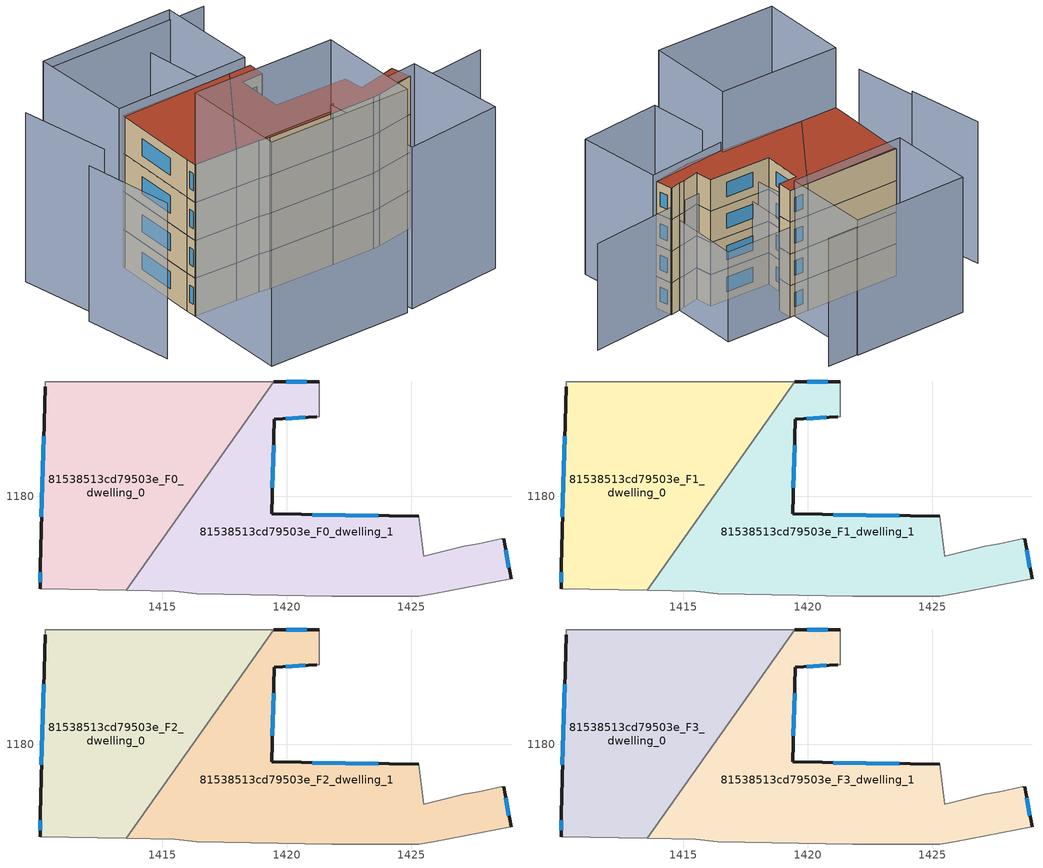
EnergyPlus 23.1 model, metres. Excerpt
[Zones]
81538513cd79503e_F0_dwelling_0
 floor ground (EU_floor_Construction): 1419.47,1184.59 1413.55,1176.23 1410.09,1176.29 1410.09,1177.19 1410.29,1184.4 1410.29,1184.6 z0
 wall outside (EU_wall_Construction): 1410.29,1184.4 1410.09,1177.19 1410.09,1176.29 z0:3
 wall adiabatic (EU_wall_Construction): 1419.47,1184.59 1410.29,1184.6 1410.29,1184.4 / 1410.09,1176.29 1413.55,1176.23 z0:3
 wall to 81538513cd79503e_F0_dwelling_1 (EU_wall_Construction): 1413.55,1176.23 1419.47,1184.59 z0:3
 window (EU_Window_Construction): 1410.24,1182.42 1410.15,1179.18 / 1410.09,1176.95 1410.09,1176.54 z0.83:2.17
81538513cd79503e_F0_dwelling_1
 floor ground (EU_floor_Construction): 1428.7,1178.29 1429,1176.69 1425.9,1176.09 1425.3,1175.99 1421.8,1175.99 1416.4,1176.09 1415.49,1176.19 1413.55,1176.23 1419.47,1184.59 1421.3,1184.59 1421.3,1183.19 1421.2,1183.19 1419.5,1183.09 1419.4,1179.29 1425.3,1179.19 1425.5,1177.59 1427.1,1177.99 1427.7,1178.09 1428.6,1178.29 z0
 wall outside (EU_wall_Construction): 1425.3,1179.19 1419.4,1179.29 1419.5,1183.09 1421.2,1183.19 / 1429,1176.69 1428.7,1178.29 / 1421.3,1184.59 1419.47,1184.59 z0:3
 wall adiabatic (EU_wall_Construction): 1428.7,1178.29 1428.6,1178.29 1427.7,1178.09 1427.1,1177.99 1425.5,1177.59 1425.3,1179.19 / 1413.55,1176.23 1415.49,1176.19 1416.4,1176.09 1421.8,1175.99 1425.3,1175.99 1425.9,1176.09 1429,1176.69 / 1421.2,1183.19 1421.3,1183.19 1421.3,1184.59 z0:3
 window (EU_Window_Construction): 1419.43,1180.34 1419.47,1182.05 / 1423.68,1179.22 1421.02,1179.26 / 1428.92,1177.13 1428.79,1177.85 / 1420.8,1184.59 1419.98,1184.59 / 1419.97,1183.12 1420.73,1183.17 z0.83:2.17
81538513cd79503e_F1_dwelling_0
 floor to 81538513cd79503e_F0_dwelling_0 (EU_floor_Construction): 1419.47,1184.59 1413.55,1176.23 1410.09,1176.29 1410.09,1177.19 1410.29,1184.4 1410.29,1184.6 z3
 wall outside (EU_wall_Construction): 1410.29,1184.4 1410.09,1177.19 1410.09,1176.29 z3:6
 wall adiabatic (EU_wall_Construction): 1419.47,1184.59 1410.29,1184.6 1410.29,1184.4 / 1410.09,1176.29 1413.55,1176.23 z3:6
 wall to 81538513cd79503e_F1_dwelling_1 (EU_wall_Construction): 1413.55,1176.23 1419.47,1184.59 z3:6
 window (EU_Window_Construction): 1410.24,1182.42 1410.15,1179.18 / 1410.09,1176.95 1410.09,1176.54 z3.83:5.17
81538513cd79503e_F1_dwelling_1
 floor to 81538513cd79503e_F0_dwelling_1 (EU_floor_Construction): 1428.7,1178.29 1429,1176.69 1425.9,1176.09 1425.3,1175.99 1421.8,1175.99 1416.4,1176.09 1415.49,1176.19 1413.55,1176.23 1419.47,1184.59 1421.3,1184.59 1421.3,1183.19 1421.2,1183.19 1419.5,1183.09 1419.4,1179.29 1425.3,1179.19 1425.5,1177.59 1427.1,1177.99 1427.7,1178.09 1428.6,1178.29 z3
 wall outside (EU_wall_Construction): 1425.3,1179.19 1419.4,1179.29 1419.5,1183.09 1421.2,1183.19 / 1429,1176.69 1428.7,1178.29 / 1421.3,1184.59 1419.47,1184.59 z3:6
 wall adiabatic (EU_wall_Construction): 1428.7,1178.29 1428.6,1178.29 1427.7,1178.09 1427.1,1177.99 1425.5,1177.59 1425.3,1179.19 / 1413.55,1176.23 1415.49,1176.19 1416.4,1176.09 1421.8,1175.99 1425.3,1175.99 1425.9,1176.09 1429,1176.69 / 1421.2,1183.19 1421.3,1183.19 1421.3,1184.59 z3:6
 window (EU_Window_Construction): 1419.43,1180.34 1419.47,1182.05 / 1423.68,1179.22 1421.02,1179.26 / 1428.92,1177.13 1428.79,1177.85 / 1420.8,1184.59 1419.98,1184.59 / 1419.97,1183.12 1420.73,1183.17 z3.83:5.17
81538513cd79503e_F2_dwelling_0
 floor to 81538513cd79503e_F1_dwelling_0 (EU_floor_Construction): 1419.47,1184.59 1413.55,1176.23 1410.09,1176.29 1410.09,1177.19 1410.29,1184.4 1410.29,1184.6 z6
 wall outside (EU_wall_Construction): 1410.29,1184.4 1410.09,1177.19 1410.09,1176.29 z6:9
 wall adiabatic (EU_wall_Construction): 1419.47,1184.59 1410.29,1184.6 1410.29,1184.4 / 1410.09,1176.29 1413.55,1176.23 z6:9
 wall to 81538513cd79503e_F2_dwelling_1 (EU_wall_Construction): 1413.55,1176.23 1419.47,1184.59 z6:9
 window (EU_Window_Construction): 1410.24,1182.42 1410.15,1179.18 / 1410.09,1176.95 1410.09,1176.54 z6.83:8.17
81538513cd79503e_F2_dwelling_1
 floor to 81538513cd79503e_F1_dwelling_1 (EU_floor_Construction): 1428.7,1178.29 1429,1176.69 1425.9,1176.09 1425.3,1175.99 1421.8,1175.99 1416.4,1176.09 1415.49,1176.19 1413.55,1176.23 1419.47,1184.59 1421.3,1184.59 1421.3,1183.19 1421.2,1183.19 1419.5,1183.09 1419.4,1179.29 1425.3,1179.19 1425.5,1177.59 1427.1,1177.99 1427.7,1178.09 1428.6,1178.29 z6
 wall outside (EU_wall_Construction): 1425.3,1179.19 1419.4,1179.29 1419.5,1183.09 1421.2,1183.19 / 1429,1176.69 1428.7,1178.29 / 1421.3,1184.59 1419.47,1184.59 z6:9
 wall adiabatic (EU_wall_Construction): 1428.7,1178.29 1428.6,1178.29 1427.7,1178.09 1427.1,1177.99 1425.5,1177.59 1425.3,1179.19 / 1413.55,1176.23 1415.49,1176.19 1416.4,1176.09 1421.8,1175.99 1425.3,1175.99 1425.9,1176.09 1429,1176.69 / 1421.2,1183.19 1421.3,1183.19 1421.3,1184.59 z6:9
 window (EU_Window_Construction): 1419.43,1180.34 1419.47,1182.05 / 1423.68,1179.22 1421.02,1179.26 / 1428.92,1177.13 1428.79,1177.85 / 1420.8,1184.59 1419.98,1184.59 / 1419.97,1183.12 1420.73,1183.17 z6.83:8.17
81538513cd79503e_F3_dwelling_0
 floor to 81538513cd79503e_F2_dwelling_0 (EU_floor_Construction): 1419.47,1184.59 1413.55,1176.23 1410.09,1176.29 1410.09,1177.19 1410.29,1184.4 1410.29,1184.6 z9
 wall outside (EU_wall_Construction): 1410.29,1184.4 1410.09,1177.19 1410.09,1176.29 z9:12
 wall adiabatic (EU_wall_Construction): 1419.47,1184.59 1410.29,1184.6 1410.29,1184.4 / 1410.09,1176.29 1413.55,1176.23 z9:12
 wall to 81538513cd79503e_F3_dwelling_1 (EU_wall_Construction): 1413.55,1176.23 1419.47,1184.59 z9:12
 window (EU_Window_Construction): 1410.24,1182.42 1410.15,1179.18 / 1410.09,1176.95 1410.09,1176.54 z9.83:11.17
 roof outside (EU_roof_Construction): 1413.55,1176.23 1419.47,1184.59 1410.29,1184.6 1410.29,1184.4 1410.09,1177.19 1410.09,1176.29 z12
81538513cd79503e_F3_dwelling_1
 floor to 81538513cd79503e_F2_dwelling_1 (EU_floor_Construction): 1428.7,1178.29 1429,1176.69 1425.9,1176.09 1425.3,1175.99 1421.8,1175.99 1416.4,1176.09 1415.49,1176.19 1413.55,1176.23 1419.47,1184.59 1421.3,1184.59 1421.3,1183.19 1421.2,1183.19 1419.5,1183.09 1419.4,1179.29 1425.3,1179.19 1425.5,1177.59 1427.1,1177.99 1427.7,1178.09 1428.6,1178.29 z9
 wall outside (EU_wall_Construction): 1425.3,1179.19 1419.4,1179.29 1419.5,1183.09 1421.2,1183.19 / 1429,1176.69 1428.7,1178.29 / 1421.3,1184.59 1419.47,1184.59 z9:12
 wall adiabatic (EU_wall_Construction): 1428.7,1178.29 1428.6,1178.29 1427.7,1178.09 1427.1,1177.99 1425.5,1177.59 1425.3,1179.19 / 1413.55,1176.23 1415.49,1176.19 1416.4,1176.09 1421.8,1175.99 1425.3,1175.99 1425.9,1176.09 1429,1176.69 / 1421.2,1183.19 1421.3,1183.19 1421.3,1184.59 z9:12
 window (EU_Window_Construction): 1419.43,1180.34 1419.47,1182.05 / 1423.68,1179.22 1421.02,1179.26 / 1428.92,1177.13 1428.79,1177.85 / 1420.8,1184.59 1419.98,1184.59 / 1419.97,1183.12 1420.73,1183.17 z9.83:11.17
 roof outside (EU_roof_Construction): 1429,1176.69 1428.7,1178.29 1428.6,1178.29 1427.7,1178.09 1427.1,1177.99 1425.5,1177.59 1425.3,1179.19 1419.4,1179.29 1419.5,1183.09 1421.2,1183.19 1421.3,1183.19 1421.3,1184.59 1419.47,1184.59 1413.55,1176.23 1415.49,1176.19 1416.4,1176.09 1421.8,1175.99 1425.3,1175.99 1425.9,1176.09 z12
shading: 1410.09,1167.79 1410.09,1176.29 / 1410.09,1176.29 1421.8,1176.29 / 1421.8,1176.29 1421.8,1167.78 / 1421.8,1167.78 1410.09,1167.79 z0:17.7; 1403.98,1180.24 1405.06,1172.95 z0:12.3; 1403.79,1187.1 1404.99,1179.9 z0:13.4; 1420.84,1184.6 1409.79,1184.39 / 1409.79,1184.39 1409.64,1192.62 / 1409.64,1192.62 1420.68,1192.83 / 1420.68,1192.83 1420.84,1184.6 / 1421.55,1175.96 1429.4,1176.79 / 1429.4,1176.79 1430.24,1168.81 / 1430.24,1168.81 1422.39,1167.99 / 1422.39,1167.99 1421.55,1175.96 z0:12.8; 1421.1,1184.59 1427.7,1184.6 / 1427.7,1184.6 1427.7,1177.59 / 1427.7,1177.59 1421.1,1177.59 / 1421.1,1177.59 1421.1,1184.59 z0:8.5; 1436.97,1179.16 1420.72,1177.28 / 1420.72,1177.28 1418.93,1192.76 z0:10.1; 1423.61,1192.74 1409.7,1192.58 z0:12.1
[Building]
EU S2 Campaign: North Axis=0; Terrain=City; Solar Distribution=FullExterior
[Site:Location]
Lyon-Bron: Latitude=45.75; Longitude=5; Time Zone=1; Elevation=198
[SizingPeriod:WeatherFileDays]
AnnualSizingPeriod: Begin Month=1; Begin Day of Month=1; End Month=12; End Day of Month=31; Day of Week for Start Day=Monday; Use Weather File Daylight Saving Period=No; Use Weather File Rain and Snow Indicators=No
[MATERIAL]
EU_InternalMass_Material: Roughness=MediumRough; Thickness=0.1; Conductivity=1; Density=1800; Specific Heat=900; Thermal Absorptance=0.9; Solar Absorptance=0.7; Visible Absorptance=0.7
[MATERIAL:NOMASS] Roughness=MediumRough; Thermal Absorptance=0.9; Solar Absorptance=0.7; Visible Absorptance=0.7
Name | Thermal Resistance
EU_wall_NoMass | 0.87146
EU_roof_NoMass | 0.842276
EU_floor_NoMass | 0.496999
[WINDOWMATERIAL:SIMPLEGLAZINGSYSTEM]
EU_Window_SimpleGlazing: UFactor=2.2525; Solar Heat Gain Coefficient=0.76; Visible Transmittance=0.76
[CONSTRUCTION]
EU_wall_Construction: EU_wall_NoMass
EU_roof_Construction: EU_roof_NoMass
EU_floor_Construction: EU_floor_NoMass
EU_Window_Construction: EU_Window_SimpleGlazing
EU_InternalMass_Construction: EU_InternalMass_Material
[ZONE] Type=1; Multiplier=1; Ceiling Height=autocalculate; Floor Area=autocalculate; Part of Total Floor Area=Yes
Name | Volume
81538513cd79503e_F0_dwelling_0 | 158.558
81538513cd79503e_F1_dwelling_0; 81538513cd79503e_F2_dwelling_0; 81538513cd79503e_F3_dwelling_0 | 158.559
81538513cd79503e_F0_dwelling_1 | 158.566
81538513cd79503e_F1_dwelling_1; 81538513cd79503e_F2_dwelling_1; 81538513cd79503e_F3_dwelling_1 | 158.568
[INTERNALMASS] Construction=EU_InternalMass_Construction
Name | Zone or ZoneList | Surface Area
81538513cd79503e_F0_dwelling_0_EU_InternalMass | 81538513cd79503e_F0_dwelling_0 | 52.8529
81538513cd79503e_F0_dwelling_1_EU_InternalMass | 81538513cd79503e_F0_dwelling_1 | 52.8556
81538513cd79503e_F1_dwelling_0_EU_InternalMass | 81538513cd79503e_F1_dwelling_0 | 52.8529
81538513cd79503e_F1_dwelling_1_EU_InternalMass | 81538513cd79503e_F1_dwelling_1 | 52.8556
81538513cd79503e_F2_dwelling_0_EU_InternalMass | 81538513cd79503e_F2_dwelling_0 | 52.8529
81538513cd79503e_F2_dwelling_1_EU_InternalMass | 81538513cd79503e_F2_dwelling_1 | 52.8556
81538513cd79503e_F3_dwelling_0_EU_InternalMass | 81538513cd79503e_F3_dwelling_0 | 52.8529
81538513cd79503e_F3_dwelling_1_EU_InternalMass | 81538513cd79503e_F3_dwelling_1 | 52.8556
[OTHEREQUIPMENT] Fuel Type=Electricity; Design Level Calculation Method=Watts/Area; Power per Zone Floor Area=1; Fraction Latent=0; Fraction Radiant=0; Fraction Lost=0; Carbon Dioxide Generation Rate=0; EndUse Subcategory=EU_Step8_InternalGains
Name | Zone or ZoneList or Space or SpaceList | Schedule
EU_Step8_InternalGain_81538513cd79503e_F0_dwelling_0_f000 | 81538513cd79503e_F0_dwelling_0 | EU_Step8_GainSchedule_81538513cd79503e_F0_dwelling_0_f000
EU_Step8_InternalGain_81538513cd79503e_F0_dwelling_1_f000 | 81538513cd79503e_F0_dwelling_1 | EU_Step8_GainSchedule_81538513cd79503e_F0_dwelling_1_f000
EU_Step8_InternalGain_81538513cd79503e_F1_dwelling_0_f000 | 81538513cd79503e_F1_dwelling_0 | EU_Step8_GainSchedule_81538513cd79503e_F1_dwelling_0_f000
EU_Step8_InternalGain_81538513cd79503e_F1_dwelling_1_f000 | 81538513cd79503e_F1_dwelling_1 | EU_Step8_GainSchedule_81538513cd79503e_F1_dwelling_1_f000
EU_Step8_InternalGain_81538513cd79503e_F2_dwelling_0_f000 | 81538513cd79503e_F2_dwelling_0 | EU_Step8_GainSchedule_81538513cd79503e_F2_dwelling_0_f000
EU_Step8_InternalGain_81538513cd79503e_F2_dwelling_1_f000 | 81538513cd79503e_F2_dwelling_1 | EU_Step8_GainSchedule_81538513cd79503e_F2_dwelling_1_f000
EU_Step8_InternalGain_81538513cd79503e_F3_dwelling_0_f000 | 81538513cd79503e_F3_dwelling_0 | EU_Step8_GainSchedule_81538513cd79503e_F3_dwelling_0_f000
EU_Step8_InternalGain_81538513cd79503e_F3_dwelling_1_f000 | 81538513cd79503e_F3_dwelling_1 | EU_Step8_GainSchedule_81538513cd79503e_F3_dwelling_1_f000
[ZONEVENTILATION:DESIGNFLOWRATE] Schedule=EU_AlwaysOn; Design Flow Rate Calculation Method=AirChanges/Hour; Air Changes per Hour=0.425; Ventilation Type=Natural; Fan Pressure Rise=0; Fan Total Efficiency=1; Constant Term Coefficient=1; Temperature Term Coefficient=0; Velocity Term Coefficient=0; Velocity Squared Term Coefficient=0; Minimum Indoor Temperature=-100; Maximum Indoor Temperature=100; Delta Temperature=-100; Minimum Outdoor Temperature=-100; Maximum Outdoor Temperature=100; Maximum Wind Speed=40
Name | Zone or ZoneList or Space or SpaceList
EU_ConstantAir_81538513cd79503e_F0_dwelling_0 | 81538513cd79503e_F0_dwelling_0
EU_ConstantAir_81538513cd79503e_F0_dwelling_1 | 81538513cd79503e_F0_dwelling_1
EU_ConstantAir_81538513cd79503e_F1_dwelling_0 | 81538513cd79503e_F1_dwelling_0
EU_ConstantAir_81538513cd79503e_F1_dwelling_1 | 81538513cd79503e_F1_dwelling_1
EU_ConstantAir_81538513cd79503e_F2_dwelling_0 | 81538513cd79503e_F2_dwelling_0
EU_ConstantAir_81538513cd79503e_F2_dwelling_1 | 81538513cd79503e_F2_dwelling_1
EU_ConstantAir_81538513cd79503e_F3_dwelling_0 | 81538513cd79503e_F3_dwelling_0
EU_ConstantAir_81538513cd79503e_F3_dwelling_1 | 81538513cd79503e_F3_dwelling_1
[HVACTEMPLATE:THERMOSTAT] Constant Heating Setpoint=20; Constant Cooling Setpoint=50
EU_HeatOnly_81538513cd79503e_F0_dwelling_0; EU_HeatOnly_81538513cd79503e_F0_dwelling_1; EU_HeatOnly_81538513cd79503e_F1_dwelling_0; EU_HeatOnly_81538513cd79503e_F1_dwelling_1; EU_HeatOnly_81538513cd79503e_F2_dwelling_0; EU_HeatOnly_81538513cd79503e_F2_dwelling_1; EU_HeatOnly_81538513cd79503e_F3_dwelling_0; EU_HeatOnly_81538513cd79503e_F3_dwelling_1
[HVACTEMPLATE:ZONE:IDEALLOADSAIRSYSTEM] System Availability Schedule=EU_AlwaysOn; Maximum Heating Supply Air Temperature=50; Minimum Cooling Supply Air Temperature=13; Maximum Heating Supply Air Humidity Ratio=0.0156; Minimum Cooling Supply Air Humidity Ratio=0.0077; Heating Limit=NoLimit; Cooling Limit=NoLimit; Heating Availability Schedule=EU_AlwaysOn; Cooling Availability Schedule=EU_CoolingOff; Dehumidification Control Type=ConstantSensibleHeatRatio; Cooling Sensible Heat Ratio=0.7; Dehumidification Setpoint=60; Humidification Control Type=None; Humidification Setpoint=30; Outdoor Air Method=None; Outdoor Air Flow Rate per Person=0.00944; Outdoor Air Flow Rate per Zone Floor Area=0; Outdoor Air Flow Rate per Zone=0; Demand Controlled Ventilation Type=None; Outdoor Air Economizer Type=NoEconomizer; Heat Recovery Type=None; Sensible Heat Recovery Effectiveness=0.7; Latent Heat Recovery Effectiveness=0.65
Name | Template Thermostat
81538513cd79503e_F0_dwelling_0 | EU_HeatOnly_81538513cd79503e_F0_dwelling_0
81538513cd79503e_F0_dwelling_1 | EU_HeatOnly_81538513cd79503e_F0_dwelling_1
81538513cd79503e_F1_dwelling_0 | EU_HeatOnly_81538513cd79503e_F1_dwelling_0
81538513cd79503e_F1_dwelling_1 | EU_HeatOnly_81538513cd79503e_F1_dwelling_1
81538513cd79503e_F2_dwelling_0 | EU_HeatOnly_81538513cd79503e_F2_dwelling_0
81538513cd79503e_F2_dwelling_1 | EU_HeatOnly_81538513cd79503e_F2_dwelling_1
81538513cd79503e_F3_dwelling_0 | EU_HeatOnly_81538513cd79503e_F3_dwelling_0
81538513cd79503e_F3_dwelling_1 | EU_HeatOnly_81538513cd79503e_F3_dwelling_1
[SIZING:ZONE] Zone Cooling Design Supply Air Temperature Input Method=SupplyAirTemperature; Zone Cooling Design Supply Air Temperature=13; Zone Heating Design Supply Air Temperature Input Method=SupplyAirTemperature; Zone Heating Design Supply Air Temperature=50; Zone Cooling Design Supply Air Humidity Ratio=0.008; Zone Heating Design Supply Air Humidity Ratio=0.008; Cooling Design Air Flow Method=DesignDay; Cooling Design Air Flow Rate=0; Cooling Minimum Air Flow per Zone Floor Area=0.000762; Cooling Minimum Air Flow=0; Cooling Minimum Air Flow Fraction=0.2; Heating Design Air Flow Method=DesignDay; Heating Design Air Flow Rate=0; Heating Maximum Air Flow per Zone Floor Area=0.002032; Heating Maximum Air Flow=0.141576; Heating Maximum Air Flow Fraction=0.3; Account for Dedicated Outdoor Air System=No; Dedicated Outdoor Air System Control Strategy=NeutralSupplyAir; Dedicated Outdoor Air Low Setpoint Temperature for Design=autosize; Dedicated Outdoor Air High Setpoint Temperature for Design=autosize; Zone Load Sizing Method=Sensible Load Only No Latent Load; Zone Latent Cooling Design Supply Air Humidity Ratio Input Method=HumidityRatioDifference; Zone Cooling Design Supply Air Humidity Ratio Difference=0.005; Zone Latent Heating Design Supply Air Humidity Ratio Input Method=HumidityRatioDifference; Zone Humidification Design Supply Air Humidity Ratio Difference=0.005
81538513cd79503e_F0_dwelling_0; 81538513cd79503e_F0_dwelling_1; 81538513cd79503e_F1_dwelling_0; 81538513cd79503e_F1_dwelling_1; 81538513cd79503e_F2_dwelling_0; 81538513cd79503e_F2_dwelling_1; 81538513cd79503e_F3_dwelling_0; 81538513cd79503e_F3_dwelling_1
[SCHEDULE:CONSTANT]
Name | Hourly Value
EU_AlwaysOn | 1
EU_CoolingOff | 0
[SCHEDULE:FILE] Column Number=1; Rows to Skip at Top=0; Number of Hours of Data=8760; Column Separator=Comma; Interpolate to Timestep=No; Minutes per Item=60; Adjust Schedule for Daylight Savings=Yes
Name | File
EU_Step8_GainSchedule_81538513cd79503e_F0_dwelling_0_f000 | ../../schedules/81538513cd79503e/81538513cd79503e_F0_dwelling_0_f000_gain.csv
EU_Step8_GainSchedule_81538513cd79503e_F0_dwelling_1_f000 | ../../schedules/81538513cd79503e/81538513cd79503e_F0_dwelling_1_f000_gain.csv
EU_Step8_GainSchedule_81538513cd79503e_F1_dwelling_0_f000 | ../../schedules/81538513cd79503e/81538513cd79503e_F1_dwelling_0_f000_gain.csv
EU_Step8_GainSchedule_81538513cd79503e_F1_dwelling_1_f000 | ../../schedules/81538513cd79503e/81538513cd79503e_F1_dwelling_1_f000_gain.csv
EU_Step8_GainSchedule_81538513cd79503e_F2_dwelling_0_f000 | ../../schedules/81538513cd79503e/81538513cd79503e_F2_dwelling_0_f000_gain.csv
EU_Step8_GainSchedule_81538513cd79503e_F2_dwelling_1_f000 | ../../schedules/81538513cd79503e/81538513cd79503e_F2_dwelling_1_f000_gain.csv
EU_Step8_GainSchedule_81538513cd79503e_F3_dwelling_0_f000 | ../../schedules/81538513cd79503e/81538513cd79503e_F3_dwelling_0_f000_gain.csv
EU_Step8_GainSchedule_81538513cd79503e_F3_dwelling_1_f000 | ../../schedules/81538513cd79503e/81538513cd79503e_F3_dwelling_1_f000_gain.csv
